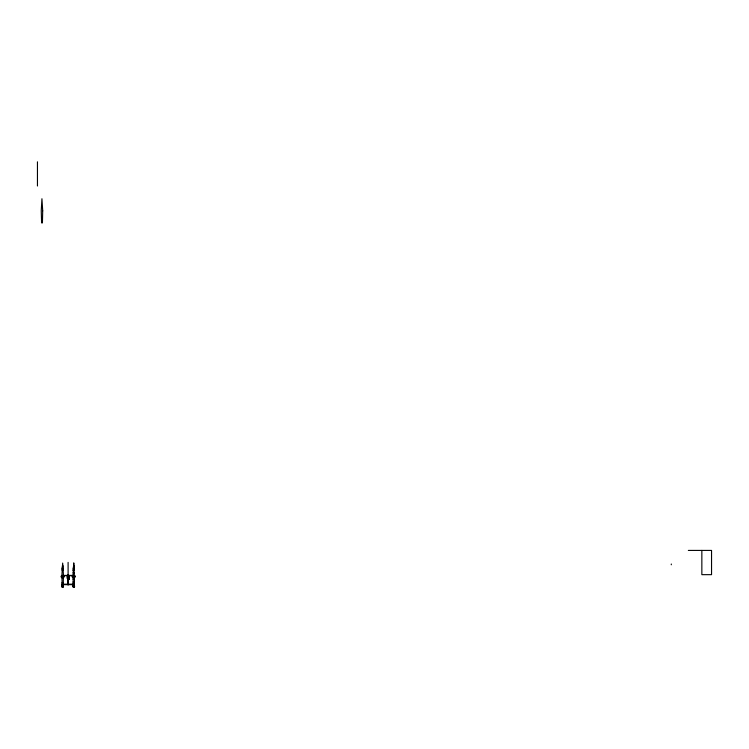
<?xml version="1.0" encoding="UTF-8"?>
<svg xmlns="http://www.w3.org/2000/svg" width="749" height="749" viewBox="0 0 749 749"><rect width="100%" height="100%" fill="white"/><g stroke="black" fill="none" stroke-linecap="round" stroke-linejoin="round"><path stroke-width="1.12" d="M61.989 575.588L74.497 575.738M62.167 584.651L74.301 584.66L74.301 584.183L62.158 584.211M73.776 576.964L73.795 576.206L73.805 576.964M61.97 575.41L74.497 575.41M68.243 584.538L68.234 584.651M67.887 579.96L68.047 584.735L68.206 580.653L67.438 578.022L68.009 579.239L68.983 578.49L68.206 577.722L67.438 578.49L68.206 580.587C72.11 573.818 64.461 572.414 68.206 580.456L68.964 578.696L67.438 578.49M67.887 581.009L68.047 584.735L68.206 579.67M68.047 584.398L67.887 580.653L68.964 578.462L68.206 580.587L67.419 578.35L68.206 580.709L68.047 584.735M73.776 563.07L73.028 575.092L73.299 587.179L74.282 587.179L74.46 580.859L73.795 563.07M68.58 577.769L68.964 575.869L68.599 576.234M68.964 576.786L68.206 580.587L67.438 577.067L68.206 580.775L68.964 577.76L68.206 580.962L67.438 578.022M68.206 580.709L68.964 578.228L68.206 580.962L67.438 577.554L68.206 580.775L68.964 577.273L68.206 580.587L67.438 576.533M688.331 550.421L711.55 550.421L711.55 574.661L701.85 574.661L701.85 550.421M62.401 565.523L62.963 565.523M73.505 565.523L74.067 565.523M62.289 566.562L63.075 566.562M73.393 566.562L74.179 566.562M73.159 570.373L74.413 570.373M73.093 572.779L74.488 572.779M61.961 577.863L63.403 577.863M73.065 577.863L74.507 577.863M73.093 579.258L74.479 579.258M73.14 581.748L74.432 581.748M62.064 582.582L63.3 582.582M73.168 582.582L74.404 582.582M62.083 583.359L63.281 583.359M73.187 583.359L74.385 583.359M62.13 584.866L63.234 584.866M73.233 584.866L74.348 584.866M62.139 585.325L63.225 585.325M73.243 585.325L74.329 585.325M62.148 585.765L63.216 585.765M73.252 585.765L74.32 585.765M62.158 585.84L63.216 585.84M73.262 585.84L74.32 585.84M62.158 586.036L63.206 586.036M73.262 586.036L74.31 586.036M62.176 586.579L63.188 586.579M73.28 586.579L74.291 586.579M62.186 587.038L63.178 587.038M73.29 587.038L74.282 587.038M67.822 576.234L67.438 575.56M67.438 575.663L67.822 577.666M67.887 580.653L68.047 582.282M671.291 564.006L671.291 564.774M68.103 562.387L68.103 577.751M37.45 161.821L37.45 186.005M42.702 210.815L42.431 222.902L41.607 222.902L41.251 210.815L41.935 198.738L42.702 210.815M63.44 575.092L63.169 587.179L62.195 587.179L61.924 575.092L62.673 563.07L63.44 575.092M62.691 576.206L62.673 576.964L62.691 576.206M62.139 567.957L62.055 570.223L63.309 570.223L63.225 567.957L62.139 567.957M73.243 567.957L73.159 570.223L74.413 570.223L74.338 567.957L73.243 567.957M64.32 576.206L61.09 576.206L61.09 576.964L64.32 576.964L64.32 576.206M75.424 576.206L72.194 576.206L72.194 576.964L75.424 576.964L75.424 576.206M63.515 586.224L61.895 586.682L63.515 586.224M74.619 586.224L72.999 586.682L74.619 586.224"/></g></svg>
